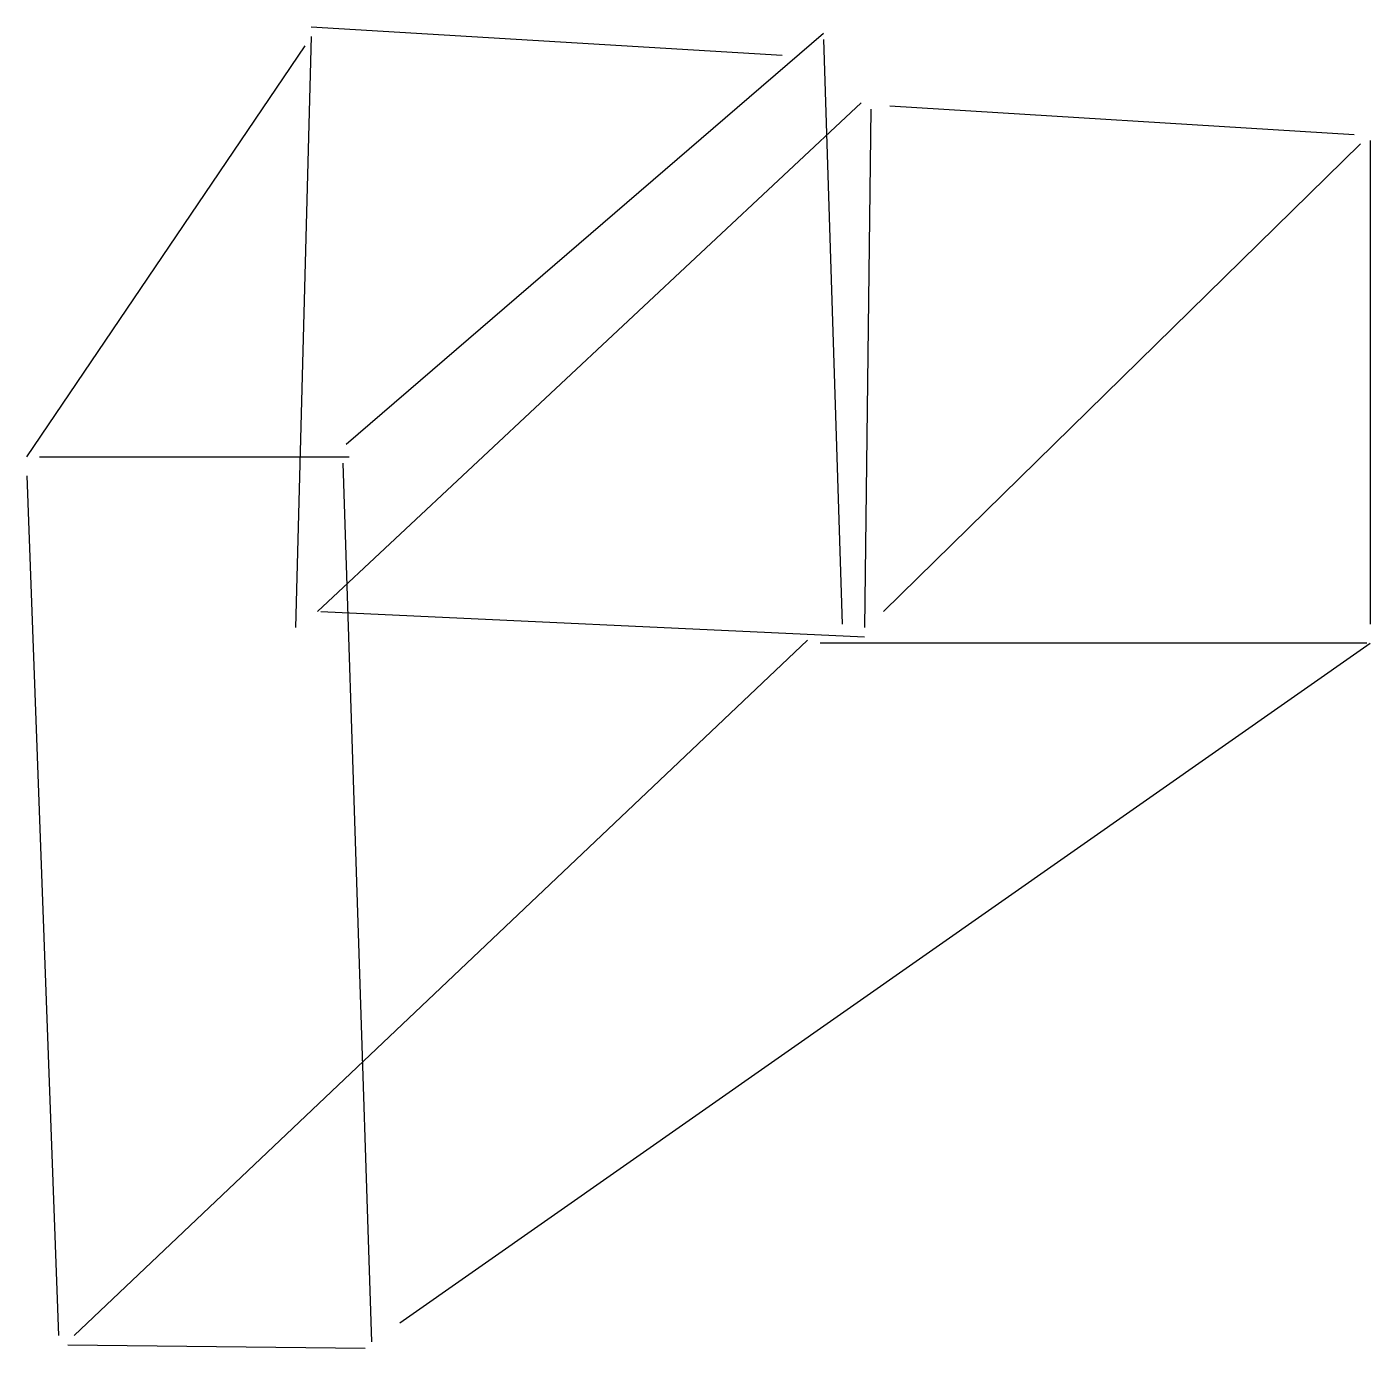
# Model space of a CAD drawing. Header units: metres. Extents: x -206 to -20, y 66 to 250.
import ezdxf

# ---------------------------------------------------------------- set-up
doc = ezdxf.new("R2010")
doc.units = ezdxf.units.M

msp = doc.modelspace()

# ---------------------------------------------------------------- linework, layer by layer
at = {"color": 0, "linetype": 'CONTINUOUS'}
for p, q in [((-166.903864, 248.27224), (-169.097082, 166.245899)), ((-166.903864, 249.58817), (-101.545978, 245.640379)), ((-162.078785, 191.687224), (-95.843612, 248.710883)), ((-206.381782, 189.93265), (-167.781151, 246.956309)), ((-95.843612, 247.833596), (-93.211751, 166.684543)), ((-166.026577, 168.439117), (-90.57989, 239.060726)), ((-86.632098, 238.622082), (-22.151498, 234.67429)), ((-89.263959, 238.183438), (-90.141246, 166.245899)), ((-87.509385, 168.439117), (-21.274211, 233.35836)), ((-19.958281, 233.797003), (-19.958281, 166.684543)), ((-204.627208, 189.93265), (-161.640142, 189.93265)), ((-162.517429, 189.055363), (-158.569637, 67.112461)), ((-206.381782, 187.300789), (-201.995347, 67.989748)), ((-165.587934, 168.439117), (-90.141246, 164.929968)), ((-199.802129, 67.989748), (-98.03683, 164.491325)), ((-154.621845, 69.744322), (-19.958281, 164.052681)), ((-20.396924, 164.052681), (-96.282256, 164.052681)), ((-200.679416, 66.673817), (-159.446924, 66.235174))]:
    msp.add_line(p, q, dxfattribs=at)

doc.saveas('drawing.dxf')
